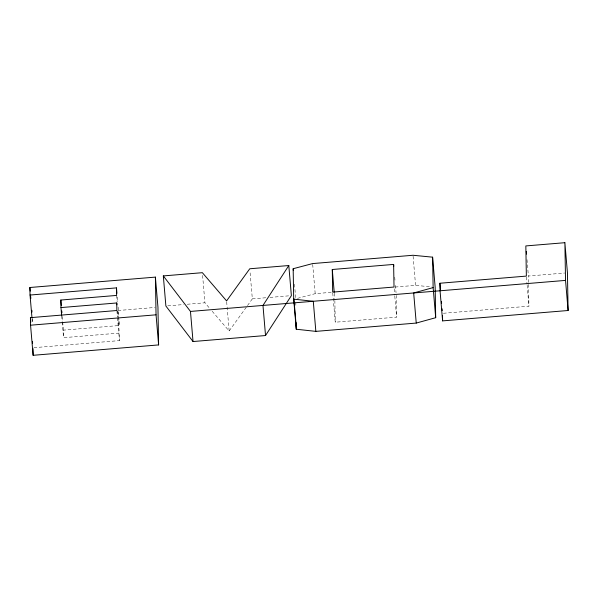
<?xml version="1.0" encoding="UTF-8"?>
<svg xmlns="http://www.w3.org/2000/svg" width="598" height="598" viewBox="0 0 598 598"><rect width="100%" height="100%" fill="white"/><g stroke="black" fill="none" stroke-linecap="round" stroke-linejoin="round"><path stroke-width="0.45" stroke-dasharray="2.99 2.24" d="M212.193 311.252L229.154 330.993L246.944 306.34M247.482 305.593L252.334 298.865L250.001 271.507M297.505 298.35L315.191 293.663L331.927 292.28M167.746 305.862L183.549 304.554M187.264 304.247L204.927 302.79L209.771 308.426M252.334 298.865L266.274 297.714M269.99 297.408L290.441 295.711M395.136 287.055L415.58 285.358L431.607 286.92M528.512 282.428L528.4 276.029L564.654 273.032M117.985 310.519L155.166 307.447M117.985 317.56L119.308 333.064L63.538 337.683L63.403 330.141L119.174 325.529L119.062 318.824M332.75 293.027L335.239 322.217L396.586 317.142L396.212 295.419M443.41 313.27L528.931 306.191L528.527 283.34M33.922 347.685L119.436 340.606L119.308 333.064M527.002 259.614L528.4 276.029M526.442 277.009L527.062 284.304M527.137 285.216L528.931 306.191M413.091 256.176L415.58 285.358M394.717 277.188L395.024 280.836M395.413 285.396L396.04 292.691M394.179 288.864L394.725 295.248M394.8 296.16L396.586 317.142M334.297 293.207L334.768 298.679M312.702 264.48L315.191 293.663M294.493 284.222L295.659 297.901M226.664 301.803L229.154 330.993M202.595 275.424L204.927 302.79M117.253 297.004L117.642 301.564M118.112 307.036L118.965 317.075M116.61 295.427L117.156 301.811M117.933 310.93L119.174 325.529M117.44 311.177L117.911 316.648M116.872 310.512L117.417 316.895M117.492 317.807L119.436 340.606M62.237 316.454L62.626 321.021M62.7 321.933L63.403 330.141M61.669 315.789L62.132 321.261M62.214 322.173L63.538 337.683M32.053 318.749L32.441 323.309M334.858 300.495L335.239 322.217M295.801 302.506L295.846 305.272M32.479 318.435L32.569 323.458"/><path stroke-width="0.9" d="M288.804 265.534L262.971 305.436L265.534 335.538L193.034 341.533L165.885 306.019L163.321 275.917L202.356 272.688L226.59 300.891L249.762 268.771L288.804 265.534L291.368 295.636L265.534 335.538M432.601 257.17L433.131 287.601L413.674 292.968L416.238 323.07L315.849 331.374L296.264 329.236L293.7 299.142L293.17 268.719L312.627 263.569L413.016 255.264L432.601 257.17L435.165 287.264L435.695 317.702L416.238 323.07M564.878 242.698L525.836 245.928L526.36 276.097L439.919 283.243L440.046 290.785L442.61 320.887L568.1 310.504L567.442 272.8L564.878 242.698L565.536 280.402L568.1 310.504M31.978 317.837L30.035 295.038L29.9 287.496L155.39 277.113L157.954 307.215L158.612 344.919L33.122 355.302L30.558 325.2L30.423 317.658L116.872 310.512L116.745 302.969L60.966 307.581L61.669 315.789M393.626 264.421L394.022 287.04L332.675 292.116L332.279 269.496L393.626 264.421L393.783 266.245M30.035 295.038L116.475 287.885L116.946 293.356M60.966 307.581L60.839 300.039L116.61 295.427L116.475 287.885M293.7 299.142L313.285 301.272L315.849 331.374M163.321 275.917L190.47 311.431L565.536 280.402M30.558 325.2L156.048 314.817L155.39 277.113M526.3 251.399L526.539 254.135M439.919 283.243L440.457 289.634M441.474 301.489L441.623 303.313M442.094 308.785L442.251 310.609M433.131 287.601L435.695 317.702M332.279 269.496L334.222 292.295M293.17 268.719L293.326 270.543M293.91 299.12L296.481 329.221M190.47 311.431L193.034 341.533M156.048 314.817L158.612 344.919M116.745 302.969L116.894 304.793M60.839 300.039L61.302 305.511M61.773 310.982L61.923 312.806M29.9 287.496L30.214 291.144M30.677 296.615L30.834 298.439M31.844 310.295L32 312.119M30.423 317.658L30.812 322.217M32.449 341.376L32.606 343.2M442.527 315.856L442.61 320.887M296.152 322.785L296.264 329.236M33.01 348.597L33.122 355.302"/></g></svg>
